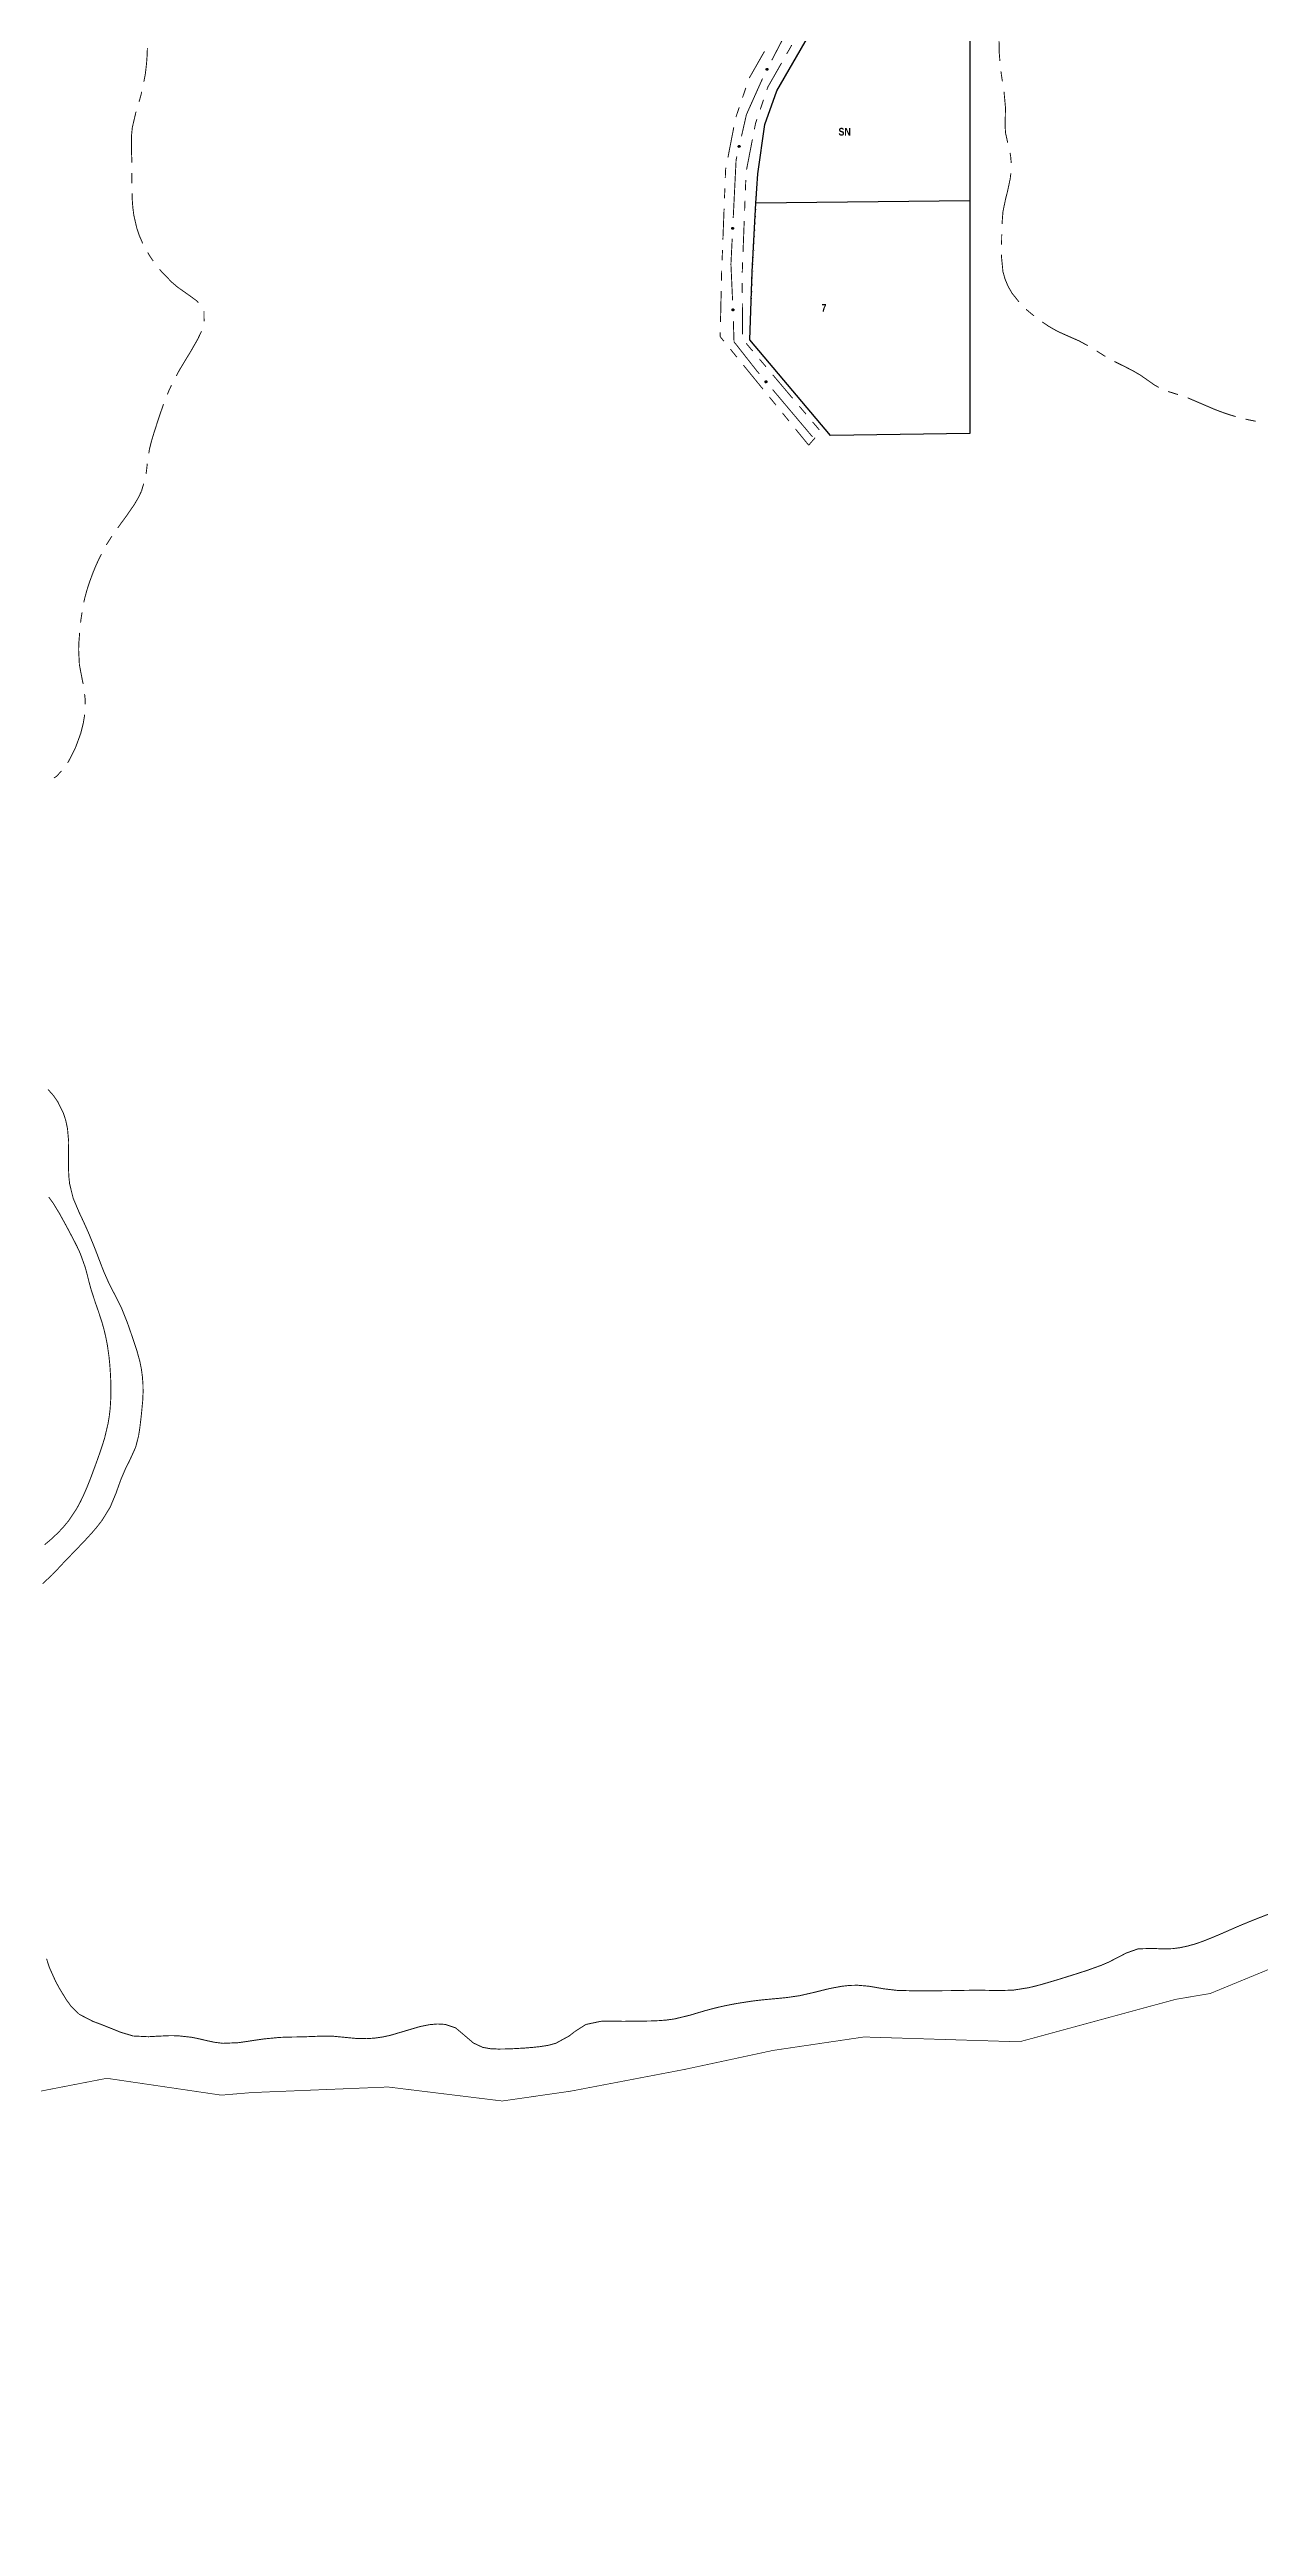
# Model space of a CAD drawing. Extents: x 201549 to 203722, y 4857623 to 4859778.
# Drawn here: x 202702.8 to 202937.9, y 4857622.9 to 4858104 of the extents above; entities that cross this region are included whole.
import ezdxf
from ezdxf.enums import TextEntityAlignment as Align

# ---------------------------------------------------------------- set-up
doc = ezdxf.new("R2010")
doc.units = 0
doc.header["$LTSCALE"] = 1.5
doc.header["$MEASUREMENT"] = 0
for name, color, linetype in [('CD-MALHA-LOTES', 40, 'CONTINUOUS'), ('HD-CURSO-INTER', 170, 'CONTINUOUS'), ('HD-CURSO-PERENE', 170, 'CONTINUOUS'), ('LM-LIM-SETOR-FISCAL', 7, 'CONTINUOUS'), ('RU-QUADRAS', 6, 'CONTINUOUS'), ('SV-EIXO-RUA-N-PAV', 6, 'CONTINUOUS'), ('SV-RUA-NAO-PAV-S-GUIA-C-GUIA', 7, 'CONTINUOUS'), ('Th_NmrPort', 1, 'CONTINUOUS')]:
    doc.layers.add(name, color=color, linetype=linetype)
doc.styles.get("Standard").update_dxf_attribs({"font": 'swisscbo.ttf'})
doc.linetypes.add('Limite', pattern='A,20,-3,[130,ltypeshp.shx,S=6.35,R=0,X=0,Y=0],-3,20', length=46)

msp = doc.modelspace()

# ---------------------------------------------------------------- linework, layer by layer
at = {"layer": 'CD-MALHA-LOTES', "linetype": 'Continuous'}
for p, q in [((202881.62, 4858114.23), (202881.62, 4858074.56)), ((202844.11, 4858095.94), (202850.3, 4858106.7)), ((202841.76, 4858089.38), (202844.11, 4858095.94)), ((202840.43, 4858079.82), (202841.76, 4858089.38)), ((202840.03, 4858074.11), (202840.43, 4858079.82)), ((202839.32, 4858060.77), (202840.03, 4858074.11)), ((202881.62, 4858074.56), (202840.03, 4858074.11)), ((202881.62, 4858074.56), (202881.62, 4858029.36)), ((202838.86, 4858047.6), (202839.32, 4858060.77)), ((202854.5, 4858029.01), (202838.86, 4858047.6)), ((202881.62, 4858029.36), (202854.5, 4858029.01))]:
    msp.add_line(p, q, dxfattribs=at)
at = {"layer": 'HD-CURSO-INTER', "const_width": 0.18}
for points in [[(202721.767291, 4858102.741348), (202721.692841, 4858101.666031)], [(202721.801395, 4858103.662826), (202721.767291, 4858102.741348)], [(202721.822808, 4858104.241398), (202721.801395, 4858103.662826)], [(202887.265049, 4858106.37917), (202887.287959, 4858103.720528)], [(202887.287959, 4858103.720528), (202887.28866, 4858103.639175)], [(202887.28866, 4858103.639175), (202887.440808, 4858101.726573)], [(202721.43063, 4858099.249029), (202721.139681, 4858097.707822)], [(202721.480685, 4858099.677688), (202721.43063, 4858099.249029)], [(202721.663677, 4858101.244795), (202721.480685, 4858099.677688)], [(202721.692841, 4858101.666031), (202721.663677, 4858101.244795)], [(202887.642236, 4858099.737289), (202887.715493, 4858099.159884)], [(202887.715493, 4858099.159884), (202887.931522, 4858097.758471)], [(202720.504426, 4858094.840835), (202720.204995, 4858093.821825)], [(202720.734656, 4858095.750046), (202720.504426, 4858094.840835)], [(202888.236032, 4858095.781788), (202888.245552, 4858095.719973)], [(202888.245552, 4858095.719973), (202888.516309, 4858092.795022)], [(202888.521834, 4858092.735334), (202888.506261, 4858091.795406)], [(202888.516309, 4858092.795022), (202888.521834, 4858092.735334)], [(202718.81573, 4858087.996305), (202718.734684, 4858087.181209)], [(202718.898278, 4858088.82651), (202718.81573, 4858087.996305)], [(202718.936123, 4858088.987831), (202718.898278, 4858088.82651)], [(202719.58079, 4858091.735783), (202718.936123, 4858088.987831)], [(202719.632031, 4858091.905665), (202719.58079, 4858091.735783)], [(202888.454743, 4858089.796126), (202888.44512, 4858089.494073)], [(202888.44512, 4858089.494073), (202888.478385, 4858088.797072)], [(202888.493068, 4858090.999126), (202888.454743, 4858089.796126)], [(202888.478385, 4858088.797072), (202888.525773, 4858087.804124)], [(202888.506261, 4858091.795406), (202888.493068, 4858090.999126)], [(202888.525773, 4858087.804124), (202888.965146, 4858085.846914)], [(202718.734684, 4858087.181209), (202718.737693, 4858085.000326)], [(202718.737693, 4858085.000326), (202718.738831, 4858084.175681)], [(202718.738831, 4858084.175681), (202718.779521, 4858083.001032)], [(202718.779521, 4858083.001032), (202718.791106, 4858082.666595)], [(202889.399133, 4858083.894572), (202889.505384, 4858083.411898)], [(202889.505384, 4858083.411898), (202889.650406, 4858081.913128)], [(202718.791106, 4858082.666595), (202718.801599, 4858082.001315)], [(202718.820568, 4858080.001478), (202718.816379, 4858078.001482)], [(202889.441112, 4858078.850358), (202889.040763, 4858076.966502)], [(202889.449876, 4858078.923911), (202889.441112, 4858078.850358)], [(202889.568189, 4858079.916888), (202889.449876, 4858078.923911)], [(202718.855619, 4858076.001948), (202718.878973, 4858075.002221)], [(202718.878973, 4858075.002221), (202718.884855, 4858074.750434)], [(202718.884855, 4858074.750434), (202718.941516, 4858074.004438)], [(202718.941516, 4858074.004438), (202718.99875, 4858073.250885)], [(202718.99875, 4858073.250885), (202719.159745, 4858072.017068)], [(202888.557869, 4858074.97729), (202888.157185, 4858073.066132)], [(202888.569502, 4858075.023128), (202888.557869, 4858074.97729)], [(202888.927846, 4858076.435165), (202888.569502, 4858075.023128)], [(202889.040763, 4858076.966502), (202888.927846, 4858076.435165)], [(202719.159745, 4858072.017068), (202719.193012, 4858071.762128)], [(202719.193012, 4858071.762128), (202719.585887, 4858070.064087)], [(202719.585887, 4858070.064087), (202719.785973, 4858069.199296)], [(202719.785973, 4858069.199296), (202720.149336, 4858068.147953)], [(202888.030928, 4858072.463918), (202887.855793, 4858070.085665)], [(202888.157185, 4858073.066132), (202888.030928, 4858072.463918)], [(202720.149336, 4858068.147953), (202720.277021, 4858067.778516)], [(202720.277021, 4858067.778516), (202720.517705, 4858067.218965)], [(202720.517705, 4858067.218965), (202720.872278, 4858066.394643)], [(202720.872278, 4858066.394643), (202720.921927, 4858066.304793)], [(202721.889222, 4858064.554267), (202722.193491, 4858064.003629)], [(202722.193491, 4858064.003629), (202722.962459, 4858062.868718)], [(202887.745732, 4858064.087737), (202887.744006, 4858063.750804)], [(202887.744006, 4858063.750804), (202888.004802, 4858061.100542)], [(202887.79465, 4858067.97949), (202887.764802, 4858066.087619)], [(202887.795869, 4858068.087376), (202887.79465, 4858067.97949)], [(202724.193541, 4858061.292936), (202724.4921, 4858060.914672)], [(202724.4921, 4858060.914672), (202726.239564, 4858059.101599)], [(202726.239564, 4858059.101599), (202726.538807, 4858058.791121)], [(202726.538807, 4858058.791121), (202726.971496, 4858058.421932)], [(202888.004802, 4858061.100542), (202888.030928, 4858060.835052)], [(202888.030928, 4858060.835052), (202888.228611, 4858060.128976)], [(202888.228611, 4858060.128976), (202888.435844, 4858059.388796)], [(202888.435844, 4858059.388796), (202888.913278, 4858058.253764)], [(202726.971496, 4858058.421932), (202727.685814, 4858057.812444)], [(202727.685814, 4858057.812444), (202729.370062, 4858056.62458)], [(202729.370062, 4858056.62458), (202730.149255, 4858056.075032)], [(202730.149255, 4858056.075032), (202730.993993, 4858055.457295)], [(202730.993993, 4858055.457295), (202731.428302, 4858055.139696)], [(202731.428302, 4858055.139696), (202731.720689, 4858054.782049)], [(202888.913278, 4858058.253764), (202889.022892, 4858057.993171)], [(202889.022892, 4858057.993171), (202889.376188, 4858057.36892)], [(202889.376188, 4858057.36892), (202889.770958, 4858056.671389)], [(202889.770958, 4858056.671389), (202891.139341, 4858054.950646)], [(202732.300169, 4858049.148476), (202731.914467, 4858048.35346)], [(202732.339025, 4858049.258159), (202732.300169, 4858049.148476)], [(202732.816352, 4858053.172032), (202732.834824, 4858051.172117)], [(202892.526352, 4858053.514849), (202892.576556, 4858053.466698)], [(202892.576556, 4858053.466698), (202893.28922, 4858052.868514)], [(202893.28922, 4858052.868514), (202893.729154, 4858052.49925)], [(202893.729154, 4858052.49925), (202894.069537, 4858052.243707)], [(202895.66896, 4858051.042938), (202895.677865, 4858051.036253)], [(202895.677865, 4858051.036253), (202896.499819, 4858050.486483)], [(202896.499819, 4858050.486483), (202896.92669, 4858050.200967)], [(202896.92669, 4858050.200967), (202898.217749, 4858049.464296)], [(202898.217749, 4858049.464296), (202898.670103, 4858049.206186)], [(202898.670103, 4858049.206186), (202900.934161, 4858048.196029)], [(202729.962237, 4858044.864415), (202729.517395, 4858044.135514)], [(202730.299614, 4858045.417227), (202729.962237, 4858044.864415)], [(202730.474328, 4858045.723233), (202730.299614, 4858045.417227)], [(202731.566228, 4858047.635666), (202730.474328, 4858045.723233)], [(202731.914467, 4858048.35346), (202731.566228, 4858047.635666)], [(202900.934161, 4858048.196029), (202901.411731, 4858047.982951)], [(202901.411731, 4858047.982951), (202902.766974, 4858047.395587)], [(202902.766974, 4858047.395587), (202902.789614, 4858047.385775)], [(202902.789614, 4858047.385775), (202904.525541, 4858046.443189)], [(202906.242553, 4858045.420636), (202906.660501, 4858045.148859)], [(202906.660501, 4858045.148859), (202907.083828, 4858044.880057)], [(202907.083828, 4858044.880057), (202907.927785, 4858044.344165)], [(202907.927785, 4858044.344165), (202907.928028, 4858044.344029)], [(202728.024421, 4858041.663461), (202727.43318, 4858040.552864)], [(202728.407928, 4858042.298468), (202728.024421, 4858041.663461)], [(202729.517395, 4858044.135514), (202728.407928, 4858042.298468)], [(202909.681151, 4858043.382083), (202911.47075, 4858042.489147)], [(202911.47075, 4858042.489147), (202912.066918, 4858042.191684)], [(202912.066918, 4858042.191684), (202913.250747, 4858041.577343)], [(202913.250747, 4858041.577343), (202913.399155, 4858041.500328)], [(202913.399155, 4858041.500328), (202914.118219, 4858041.080209)], [(202914.118219, 4858041.080209), (202914.696669, 4858040.742245)], [(202914.696669, 4858040.742245), (202915.790616, 4858039.985719)], [(202915.790616, 4858039.985719), (202916.237904, 4858039.676395)], [(202916.237904, 4858039.676395), (202917.425941, 4858038.834369)], [(202724.966018, 4858035.091659), (202724.307431, 4858033.203204)], [(202725.982903, 4858037.65744), (202725.695541, 4858036.953291)], [(202726.084029, 4858037.874513), (202725.982903, 4858037.65744)], [(202726.506316, 4858038.780975), (202726.084029, 4858037.874513)], [(202917.425941, 4858038.834369), (202917.469713, 4858038.803347)], [(202917.469713, 4858038.803347), (202918.294155, 4858038.338725)], [(202920.116636, 4858037.542787), (202922.027119, 4858036.951133)], [(202923.922001, 4858036.312172), (202925.761336, 4858035.526776)], [(202925.761336, 4858035.526776), (202926.601326, 4858035.1681)], [(202926.601326, 4858035.1681), (202928.5198, 4858034.347423)], [(202723.481004, 4858030.68379), (202723.069179, 4858029.399809)], [(202723.681683, 4858031.303709), (202723.481004, 4858030.68379)], [(202724.156285, 4858032.769802), (202723.681683, 4858031.303709)], [(202724.307431, 4858033.203204), (202724.156285, 4858032.769802)], [(202928.5198, 4858034.347423), (202929.254269, 4858034.033235)], [(202929.254269, 4858034.033235), (202930.377907, 4858033.608732)], [(202930.377907, 4858033.608732), (202930.659817, 4858033.502229)], [(202930.659817, 4858033.502229), (202931.321384, 4858033.277661)], [(202931.321384, 4858033.277661), (202932.081726, 4858033.019566)], [(202932.081726, 4858033.019566), (202933.228559, 4858032.676496)], [(202935.166438, 4858032.183139), (202935.75782, 4858032.037229)], [(202935.75782, 4858032.037229), (202937.122208, 4858031.767039)], [(202722.228934, 4858026.359152), (202722.097296, 4858025.524986)], [(202722.266657, 4858026.510018), (202722.228934, 4858026.359152)], [(202722.592832, 4858027.814522), (202722.266657, 4858026.510018)], [(202722.780231, 4858028.442493), (202722.592832, 4858027.814522)], [(202723.022259, 4858029.253522), (202722.780231, 4858028.442493)], [(202723.069179, 4858029.399809), (202723.022259, 4858029.253522)], [(202721.691675, 4858022.479979), (202721.566531, 4858021.561291)], [(202721.699486, 4858022.552387), (202721.691675, 4858022.479979)], [(202721.806743, 4858023.546618), (202721.699486, 4858022.552387)], [(202719.261584, 4858015.551543), (202717.835492, 4858013.484832)], [(202719.51024, 4858015.972622), (202719.261584, 4858015.551543)], [(202720.032521, 4858016.857063), (202719.51024, 4858015.972622)], [(202720.456545, 4858017.732656), (202720.032521, 4858016.857063)], [(202720.687717, 4858018.210016), (202720.456545, 4858017.732656)], [(202720.817662, 4858018.661291), (202720.687717, 4858018.210016)], [(202721.094369, 4858019.622245), (202720.817662, 4858018.661291)], [(202716.793044, 4858012.059076), (202716.072278, 4858011.057845)], [(202717.248306, 4858012.675503), (202716.793044, 4858012.059076)], [(202717.685529, 4858013.267504), (202717.248306, 4858012.675503)], [(202717.835492, 4858013.484832), (202717.685529, 4858013.267504)], [(202712.909931, 4858005.968954), (202712.530078, 4858005.261269)], [(202713.950092, 4858007.906831), (202713.855796, 4858007.731151)], [(202714.379352, 4858008.58264), (202713.950092, 4858007.906831)], [(202714.915516, 4858009.426754), (202714.379352, 4858008.58264)], [(202710.902654, 4858001.395004), (202710.56589, 4858000.488584)], [(202711.314987, 4858002.504821), (202710.902654, 4858001.395004)], [(202711.630608, 4858003.257376), (202711.314987, 4858002.504821)], [(202711.897849, 4858003.894576), (202711.630608, 4858003.257376)], [(202712.027595, 4858004.175048), (202711.897849, 4858003.894576)], [(202712.530078, 4858005.261269), (202712.027595, 4858004.175048)], [(202709.704737, 4857997.611865), (202709.476485, 4857996.607931)], [(202709.96378, 4857998.547098), (202709.704737, 4857997.611865)], [(202710.1052, 4857999.057673), (202709.96378, 4857998.547098)], [(202710.2493, 4857999.505249), (202710.1052, 4857999.057673)], [(202710.56589, 4858000.488584), (202710.2493, 4857999.505249)], [(202708.89765, 4857993.132469), (202708.847878, 4857992.659482)], [(202708.978443, 4857993.65061), (202708.89765, 4857993.132469)], [(202709.132509, 4857994.63867), (202708.978443, 4857993.65061)], [(202708.477557, 4857987.674466), (202708.467496, 4857987.421889)], [(202708.467496, 4857987.421889), (202708.60299, 4857984.678009)], [(202708.527468, 4857988.927461), (202708.477557, 4857987.674466)], [(202708.58589, 4857989.671181), (202708.527468, 4857988.927461)], [(202708.664203, 4857990.66811), (202708.58589, 4857989.671181)], [(202708.60299, 4857984.678009), (202708.612881, 4857984.477716)], [(202708.612881, 4857984.477716), (202709.142311, 4857981.728772)], [(202709.142311, 4857981.728772), (202709.179617, 4857981.535072)], [(202709.179617, 4857981.535072), (202709.340776, 4857980.748675)], [(202709.624663, 4857978.770856), (202709.734928, 4857977.776954)], [(202709.734928, 4857977.776954), (202709.756911, 4857977.578797)], [(202709.756911, 4857977.578797), (202709.750584, 4857976.778194)], [(202709.364024, 4857973.078992), (202709.055011, 4857971.842529)], [(202709.482626, 4857973.79474), (202709.364024, 4857973.078992)], [(202709.610568, 4857974.566849), (202709.482626, 4857973.79474)], [(202709.629916, 4857974.783348), (202709.610568, 4857974.566849)], [(202707.853067, 4857968.355445), (202706.812262, 4857966.295049)], [(202708.09154, 4857969.004677), (202707.853067, 4857968.355445)], [(202708.887014, 4857971.170321), (202708.09154, 4857969.004677)], [(202709.055011, 4857971.842529), (202708.887014, 4857971.170321)], [(202704.167999, 4857962.789124), (202703.668185, 4857962.485797)], [(202704.448812, 4857963.095155), (202704.167999, 4857962.789124)], [(202705.124909, 4857963.831968), (202704.448812, 4857963.095155)], [(202706.517932, 4857965.712388), (202706.327512, 4857965.422043)], [(202706.812262, 4857966.295049), (202706.517932, 4857965.712388)]]:
    msp.add_lwpolyline(points, dxfattribs=at)
at = {"layer": 'HD-CURSO-PERENE', "const_width": 0.18}
for points in [[(202702.522095, 4857901.979849), (202703.532179, 4857900.854031), (202704.406726, 4857899.616686), (202705.559671, 4857897.25175), (202706.005885, 4857895.810379), (202706.308129, 4857894.333376), (202706.526376, 4857891.894429), (202706.516001, 4857888.893262), (202706.500757, 4857886.670829), (202706.558812, 4857885.161375), (202706.712988, 4857883.668878), (202707.408609, 4857880.85498), (202708.575421, 4857878.084256), (202709.221242, 4857876.717266), (202709.977217, 4857875.066579), (202710.574894, 4857873.690361), (202711.701175, 4857870.914707), (202712.358683, 4857869.189996), (202712.892617, 4857867.786769), (202713.446634, 4857866.39184), (202714.350521, 4857864.348112), (202715.026926, 4857863.008769), (202715.728774, 4857861.681509), (202716.768531, 4857859.604653), (202717.886394, 4857856.82472), (202718.381942, 4857855.406505), (202719.327555, 4857852.637248), (202719.794355, 4857851.210967), (202720.360726, 4857849.161403), (202720.654762, 4857847.688411), (202720.855535, 4857846.196968), (202720.96587, 4857844.695822), (202720.988593, 4857843.193719), (202720.924028, 4857841.613025), (202720.638544, 4857838.627126), (202720.342358, 4857836.158097), (202720.108564, 4857834.668136), (202719.536082, 4857832.463918), (202718.294884, 4857829.743491), (202717.610617, 4857828.400137), (202716.734072, 4857826.371774), (202716.219791, 4857824.956492), (202715.718395, 4857823.538956), (202714.587629, 4857820.835052), (202713.01595, 4857818.29), (202712.095969, 4857817.094265), (202711.118549, 4857815.940553), (202709.607609, 4857814.287126), (202707.528856, 4857812.129299), (202705.450194, 4857809.96679), (202704.40673, 4857808.845092), (202703.369877, 4857807.753004), (202701.474227, 4857805.989691)], [(202701.85439, 4857813.560385), (202703.01189, 4857814.519951), (202704.482039, 4857815.894795), (202705.5111, 4857816.993397), (202706.468477, 4857818.151959), (202708.105977, 4857820.601364), (202708.81844, 4857821.922663), (202709.466799, 4857823.279827), (202710.064963, 4857824.661093), (202710.835107, 4857826.592912), (202711.87547, 4857829.405332), (202712.6104, 4857831.473562), (202713.089334, 4857832.896534), (202713.528027, 4857834.331331), (202714.194455, 4857837.138721), (202714.434292, 4857838.621334), (202714.603775, 4857840.113863), (202714.730906, 4857842.277609), (202714.747239, 4857843.777956), (202714.715297, 4857845.278778), (202714.644173, 4857846.778933), (202714.520275, 4857848.531974), (202714.37364, 4857850.025584), (202714.055782, 4857852.286271), (202713.772718, 4857853.759854), (202713.430436, 4857855.221642), (202713.031907, 4857856.66941), (202712.25236, 4857859.056633), (202711.752668, 4857860.47137), (202710.911556, 4857863.031765), (202710.519718, 4857864.481152), (202710.153332, 4857865.938449), (202709.765213, 4857867.387739), (202708.786207, 4857870.122206), (202708.153147, 4857871.484325), (202707.470796, 4857872.82474), (202706.219449, 4857875.195382), (202704.781436, 4857877.824577), (202703.54507, 4857879.863207), (202702.65098, 4857881.088837)], [(202702.23608, 4857733.139613), (202702.771497, 4857731.480856), (202703.992932, 4857728.759198), (202704.715094, 4857727.436872), (202706.051433, 4857725.23235), (202706.942062, 4857723.994973), (202708.604441, 4857722.348653), (202711.229668, 4857720.986079), (202712.662257, 4857720.457909), (202715.122193, 4857719.485569), (202716.520832, 4857718.905273), (202719.058212, 4857718.141174), (202722.025425, 4857717.999776), (202723.542389, 4857718.089875), (202726.262354, 4857718.213249), (202727.764896, 4857718.183796), (202730.442626, 4857717.891264), (202731.916351, 4857717.584707), (202733.385093, 4857717.237368), (202734.854813, 4857716.926206), (202736.489082, 4857716.716958), (202739.475046, 4857716.843101), (202740.973042, 4857717.05346), (202743.021158, 4857717.366866), (202744.508781, 4857717.574056), (202747.485931, 4857717.864837), (202749.013104, 4857717.925266), (202752.015123, 4857717.973844), (202754.062285, 4857718.05381), (202755.563192, 4857718.117595), (202757.751508, 4857718.112138), (202760.733429, 4857717.826613), (202762.228749, 4857717.678818), (202764.45433, 4857717.626421), (202765.961148, 4857717.730107), (202767.452961, 4857717.938697), (202768.984328, 4857718.261908), (202771.823038, 4857719.100361), (202774.726176, 4857719.957782), (202776.622071, 4857720.340354), (202778.195181, 4857720.479965), (202779.723419, 4857720.389434), (202781.709011, 4857719.719413), (202783.999949, 4857717.774009), (202785.144457, 4857716.791403), (202786.980167, 4857715.932734), (202788.472556, 4857715.674645), (202790.022055, 4857715.604326), (202792.185271, 4857715.637792), (202795.162172, 4857715.803058), (202796.7042, 4857715.93237), (202798.217249, 4857716.09188), (202799.719718, 4857716.336918), (202801.172336, 4857716.730313), (202803.748529, 4857718.13829), (202804.953912, 4857719.070148), (202807.018823, 4857720.381839), (202809.908094, 4857720.995739), (202811.448158, 4857721.026973), (202814.227363, 4857720.993955), (202817.21354, 4857721.016209), (202819.698819, 4857721.06288), (202821.202263, 4857721.124462), (202822.700763, 4857721.24414), (202824.238633, 4857721.458876), (202827.150071, 4857722.160253), (202828.590741, 4857722.588362), (202830.031996, 4857723.01798), (202831.722849, 4857723.47759), (202833.18205, 4857723.828677), (202834.648824, 4857724.143005), (202836.357168, 4857724.465056), (202839.321082, 4857724.922355), (202840.810756, 4857725.105039), (202843.093023, 4857725.328958), (202844.590488, 4857725.462822), (202846.083992, 4857725.614702), (202848.532442, 4857725.970175), (202851.449864, 4857726.634304), (202852.904039, 4857727.005928), (202854.365675, 4857727.359094), (202856.752685, 4857727.80578), (202858.250818, 4857727.964403), (202859.750449, 4857728.003948), (202861.943242, 4857727.812055), (202863.42431, 4857727.565431), (202864.904868, 4857727.303949), (202867.443234, 4857727.004928), (202870.443876, 4857726.920039), (202871.947179, 4857726.924509), (202873.59527, 4857726.928542), (202875.095487, 4857726.930675), (202877.785018, 4857726.950302), (202880.782124, 4857727.008697), (202882.281955, 4857727.031558), (202883.783533, 4857727.034436), (202885.779368, 4857726.995676), (202887.282783, 4857726.965908), (202890.066504, 4857727.054666), (202893.021679, 4857727.522107), (202894.484876, 4857727.872852), (202895.939392, 4857728.271251), (202898.291742, 4857728.966691), (202899.727361, 4857729.406154), (202902.584647, 4857730.303788), (202904.354995, 4857730.873282), (202907.17294, 4857731.884699), (202908.557929, 4857732.48014), (202910.664303, 4857733.563344), (202912.016136, 4857734.264718), (202914.294487, 4857735.068734), (202917.262006, 4857735.154915), (202918.784923, 4857735.060555), (202920.948193, 4857735.101191), (202922.440723, 4857735.297408), (202923.911826, 4857735.609567), (202925.358683, 4857736.01715), (202926.941512, 4857736.55949), (202929.721944, 4857737.686865), (202931.097547, 4857738.28859), (202933.178629, 4857739.199095), (202934.558378, 4857739.788259), (202936.835673, 4857740.723287), (202939.630363, 4857741.809303)]]:
    msp.add_lwpolyline(points, dxfattribs=at)
at = {"layer": 'LM-LIM-SETOR-FISCAL', "linetype": 'Limite', "ltscale": 0.1, "const_width": 0.13, "flags": 128}
msp.add_lwpolyline([(203690.260081, 4857945.070709), (203624.634323, 4857876.322086), (203597.483031, 4857858.402645), (203529.936951, 4857817.251163), (203477.865481, 4857798.204621), (203470.255508, 4857794.734503), (203461.352554, 4857793.163394), (203446.975153, 4857796.8587), (203434.268062, 4857794.37427), (203415.032253, 4857783.068658), (203402.126694, 4857778.711644), (203386.003618, 4857774.608536), (203366.6323, 4857771.115492), (203345.157893, 4857770.830854), (203324.568024, 4857761.841833), (203301.581821, 4857760.866899), (203281.417715, 4857748.511746), (203252.78859, 4857741.388472), (203232.306394, 4857736.754404), (203212.334562, 4857736.296293), (203164.13965, 4857735.679698), (203138.99187, 4857736.954266), (203129.680407, 4857738.01055), (203095.984474, 4857727.896851), (203076.140726, 4857727.494996), (203025.014879, 4857721.40905), (203013.097806, 4857722.309608), (202992.105773, 4857719.939497), (202979.44632, 4857721.489532), (202964.645261, 4857723.459119), (202953.753944, 4857723.719881), (202948.567743, 4857734.588869), (202940.56683, 4857731.445097), (202928.292667, 4857726.395284), (202921.586801, 4857725.262879), (202891.249062, 4857717.013101), (202861.035745, 4857717.951775), (202843.379163, 4857715.343702), (202826.226463, 4857711.657758), (202804.140432, 4857707.443751), (202790.771355, 4857705.517518), (202768.577753, 4857708.236936), (202742.152032, 4857707.156689), (202736.174828, 4857706.655519), (202713.938929, 4857709.927449), (202695.611231, 4857706.369079), (202673.258666, 4857705.478725), (202656.72527, 4857701.372747), (202629.28054, 4857702.0954), (202612.6653, 4857697.207584), (202591.913663, 4857697.17112), (202573.082963, 4857699.207561), (202562.981881, 4857701.348758), (202542.231335, 4857696.463209), (202527.692121, 4857697.497329), (202506.011184, 4857700.954059), (202495.762995, 4857701.67688), (202477.853417, 4857695.637221), (202451.601566, 4857695.14746), (202439.72292, 4857695.152163), (202414.832804, 4857702.264138), (202409.505623, 4857708.382417), (202404.550581, 4857702.764348), (202392.386131, 4857694.909473), (202374.402744, 4857694.375334), (202370.790504, 4857707.218853), (202367.880357, 4857708.81308), (202365.097896, 4857694.881213), (202346.982515, 4857685.19854), (202335.643949, 4857688.651167), (202326.525916, 4857697.119411), (202318.576754, 4857694.737974), (202307.818302, 4857689.468212), (202291.471974, 4857680.842357), (202275.589764, 4857677.708389), (202259.053519, 4857679.374097), (202243.073737, 4857672.961005), (202214.272961, 4857673.983007), (202196.235748, 4857671.160004), (202166.262371, 4857673.222085), (202137.067905, 4857668.508741), (202112.979693, 4857664.510834), (202063.331805, 4857653.140334), (202048.493217, 4857650.054933), (202035.091784, 4857651.969478), (202023.899221, 4857655.255238), (202010.52796, 4857651.884532), (201999.307441, 4857648.055643), (201981.197242, 4857645.667621), (201954.082742, 4857645.121141), (201945.697725, 4857640.894606), (201931.391917, 4857630.157612), (201908.026813, 4857622.950269), (201883.4729, 4857629.270611), (201877.508406, 4857642.469721), (201854.745798, 4857639.06854), (201839.350138, 4857636.086338), (201828.34266, 4857631.211106), (201818.072406, 4857630.661005), (201791.730674, 4857645.716636), (201783.325652, 4857653.738781), (201774.365733, 4857662.184936), (201765.573826, 4857663.836912), (201752.290529, 4857659.858284), (201735.04564, 4857660.887584), (201727.455562, 4857670.187429), (201720.531788, 4857683.341011), (201712.157613, 4857700.626833), (201694.727347, 4857720.897673), (201679.589184, 4857740.191677), (201657.32648, 4857767.233141), (201654.564139, 4857799.822595), (201653.168948, 4857816.601418), (201648.897983, 4857832.521318), (201641.426502, 4857850.868289), (201624.439538, 4857878.124504), (201609.705016, 4857904.118762), (201594.767048, 4857924.49684), (201579.688593, 4857946.624543), (201574.368593, 4857976.270242), (201571.408411, 4858003.505486), (201566.936517, 4858039.389321), (201564.764318, 4858078.72263), (201562.269694, 4858104.600839), (201551.757007, 4858133.952949), (201551.186373, 4858156.429924), (201549.119269, 4858170.401701), (201549.246745, 4858186.104627), (201554.678227, 4858203.249655), (201558.171305, 4858220.410541), (201560.177107, 4858236.514509), (201560.415055, 4858239.809246), (201559.788221, 4858242.511434), (201551.336892, 4858249.701553), (201552.157199, 4858261.553469), (201556.911984, 4858273.515997), (201560.097639, 4858284.875736), (201560.510399, 4858299.28515), (201557.624238, 4858311.705049), (201560.009833, 4858320.099542), (201561.981178, 4858326.691836), (201566.707313, 4858341.650918), (201582.546234, 4858358.27629), (201591.67817, 4858367.066748), (201615.096765, 4858382.768909), (201643.467678, 4858408.340795), (201662.426287, 4858428.461694), (201687.49864, 4858456.872452), (201695.711751, 4858480.503996), (201697.241213, 4858493.368461), (201708.122023, 4858512.454588), (201708.913728, 4858524.199447), (201718.579722, 4858544.463789), (201733.577492, 4858559.16074), (201748.497093, 4858572.745024), (201759.62483, 4858585.08596), (201772.517183, 4858599.8166), (201797.761054, 4858621.167174), (201813.769148, 4858629.66302), (201830.418521, 4858646.310562), (201849.011501, 4858664.504513), (201851.314022, 4858668.825445), (201857.549066, 4858681.544401), (201862.42871, 4858685.799557), (201865.966242, 4858689.749341), (201865.68234, 4858691.625443), (201857.763701, 4858695.442229), (201850.485155, 4858704.533181), (201847.54822, 4858723.831601), (201858.251257, 4858731.66627), (201858.92976, 4858736.348746), (201856.131935, 4858739.11135), (201855.153114, 4858759.016886), (201862.856619, 4858771.755825), (201872.56032, 4858788.598255), (201887.559021, 4858785.607288), (201894.924798, 4858786.689227), (201898.748315, 4858791.479933), (201901.748118, 4858797.019428), (201899.947285, 4858805.270061), (201902.159269, 4858816.15094), (201916.649053, 4858830.131738), (201922.681108, 4858839.197621), (201923.717945, 4858848.876055), (201927.12082, 4858860.1517), (201927.274817, 4858875.017476), (201925.508092, 4858896.764205), (201942.625428, 4858910.622255), (201947.555532, 4858919.314093), (201951.803836, 4858928.782451), (201954.266441, 4858935.163408), (201959.271015, 4858947.314055), (201964.479977, 4858959.592926), (201967.152407, 4858968.266465), (201964.55435, 4858976.487948), (201962.894294, 4858991.279376), (201964.900793, 4859004.827319), (201964.6517, 4859016.898797), (201965.696998, 4859030.808415), (201969.531889, 4859045.576569), (201975.75863, 4859052.20621), (201969.45004, 4859055.850905), (201965.009026, 4859070.898106), (201965.069362, 4859074.030336), (201963.476629, 4859075.991683), (201953.10009, 4859077.836379), (201942.441068, 4859084.073053), (201934.726475, 4859088.201758), (201918.16488, 4859094.012892), (201910.256895, 4859096.550971), (201893.421427, 4859107.28582), (201885.268901, 4859113.680363), (201864.45443, 4859121.529069), (201850.623658, 4859135.609088), (201846.963877, 4859146.620609), (201855.767516, 4859165.416404), (201875.347527, 4859164.308429), (201889.044993, 4859157.340855), (201904.349852, 4859149.80302), (201927.90161, 4859138.922585), (201938.715832, 4859134.958824), (201957.005609, 4859130.242277), (201977.026771, 4859120.820983), (201985.806231, 4859116.11566), (201991.168531, 4859121.52132), (201992.488353, 4859131.751117), (202001.404985, 4859144.188737), (202015.237277, 4859158.295848), (202027.695168, 4859169.318871), (202029.771608, 4859171.898113), (202033.776454, 4859179.091552), (202035.381378, 4859188.589823), (202041.175735, 4859202.289727), (202053.436878, 4859210.693244), (202063.459078, 4859216.99753), (202072.268869, 4859222.32438), (202115.036275, 4859252.473476), (202125.947129, 4859260.226968), (202138.444739, 4859271.495305), (202150.532591, 4859280.714854), (202161.391171, 4859291.368554), (202178.868205, 4859308.22401), (202191.586615, 4859321.29274), (202216.729868, 4859343.200113), (202238.66378, 4859364.13703), (202250.52502, 4859378.676083), (202258.974753, 4859394.377128), (202266.679718, 4859404.602088), (202275.065891, 4859412.387653), (202302.264215, 4859448.149551), (202318.584229, 4859468.798856), (202327.347328, 4859478.500068), (202334.691915, 4859489.468295), (202339.506578, 4859500.644952), (202345.514817, 4859507.599166), (202371.864321, 4859545.024292), (202393.198162, 4859572.010698), (202405.581673, 4859587.830346), (202410.327797, 4859597.458197), (202419.27763, 4859633.664342), (202416.989486, 4859654.974178), (202411.731424, 4859697.413521), (202412.757426, 4859719.590937), (202436.124438, 4859738.613146), (202462.873067, 4859753.35892), (202485.340162, 4859765.605573), (202495.831881, 4859771.875287), (202497.599834, 4859778.209393), (202518.345276, 4859756.508353), (202515.743454, 4859740.717238), (202514.723698, 4859716.086214), (202516.920095, 4859683.767801), (202522.647194, 4859658.696813), (202527.07528, 4859650.692195), (202529.970568, 4859644.731309), (202535.420521, 4859636.897001), (202545.468872, 4859621.994786), (202558.357019, 4859606.657609), (202585.8358, 4859573.559083), (202599.806104, 4859558.80064), (202612.899885, 4859544.220382), (202638.909787, 4859517.064978), (202649.659036, 4859507.002602), (202668.16042, 4859487.524508), (202676.088824, 4859478.493485), (202694.285339, 4859460.440182), (202710.86304, 4859442.826375), (202712.459386, 4859440.945228), (202729.879978, 4859422.216603), (202741.931615, 4859409.354739), (202746.608706, 4859404.490444), (202753.347688, 4859397.029427), (202761.114193, 4859388.430797), (202780.521657, 4859366.71292), (202787.470106, 4859359.175299), (202792.305962, 4859354.009726), (202805.952922, 4859338.966966), (202827.483001, 4859315.28388), (202860.2174, 4859279.107138), (202891.663582, 4859248.038398), (202903.615874, 4859235.095065), (202918.084292, 4859218.768396), (202940.542465, 4859195.291329), (202956.34755, 4859178.52201), (202968.266176, 4859165.295182), (202978.719379, 4859155.296466), (202993.717452, 4859134.390061), (203000.802797, 4859124.358547), (203012.351422, 4859108.484298), (203027.622616, 4859089.716281), (203037.680048, 4859069.601416), (203043.700341, 4859058.903498), (203054.3, 4859060.91), (203065.69, 4859063.18), (203071.14, 4859057.81), (203074.16, 4859054.84), (203084.88, 4859044.28), (203097.92, 4859031.43), (203104.75, 4859024.55), (203111.15, 4859018.12), (203119.81, 4859009.41), (203127.17, 4859002), (203135.63, 4858993.48), (203144.95, 4858984.1), (203153.42, 4858975.59), (203163.08, 4858965.86), (203173.19, 4858955.69), (203182.56, 4858946.25), (203191.76, 4858937.01), (203198.08, 4858930.3), (203204.43, 4858923.55), (203216.13, 4858910.9), (203222.97, 4858903.52), (203233.78, 4858891.83), (203245.73, 4858878.91), (203264.33, 4858858.8), (203273.98, 4858848.42), (203284.55, 4858837.04), (203303.21, 4858816.97), (203311.9, 4858807.61), (203329.84, 4858788.31), (203337.74, 4858779.49), (203353.23, 4858762.39), (203359.11, 4858755.91), (203364.48, 4858749.97), (203370.86, 4858742.93), (203380.58, 4858732.21), (203389.39, 4858722.58), (203398.64, 4858712.48), (203405.71, 4858704.76), (203410.16, 4858699.89), (203415.55, 4858694), (203420.33, 4858688.78), (203441.21, 4858665.98), (203450.56, 4858656.22), (203473.18, 4858631.13), (203477.89, 4858625.9), (203722.237123, 4858356.395713), (203690.000636, 4858326.668344), (203710.985762, 4858303.396246), (203696.285447, 4858225.222295), (203632.07909, 4858167.69374), (203616.580022, 4858183.192808), (203573.182632, 4858142.895231)], close=True, dxfattribs=at)
at = {"layer": 'RU-QUADRAS', "linetype": 'Continuous'}
msp.add_lwpolyline([(202881.62, 4858114.23, 0.01, 0.01, 0), (202881.62, 4858029.36, 0.01, 0.01, 0), (202854.5, 4858029.01, 0.01, 0.01, 0), (202838.86, 4858047.6, 0.01, 0.01, 0), (202840.43, 4858079.82, 0.01, 0.01, 0), (202841.76, 4858089.38, 0.01, 0.01, 0), (202844.11, 4858095.94, 0.01, 0.01, 0), (202850.3, 4858106.7, 0.01, 0.01, 0)], format="xyseb", dxfattribs=at)
at = {"layer": 'SV-EIXO-RUA-N-PAV', "const_width": 0.18}
for points in [[(202843.131125, 4858101.885319), (202846.813663, 4858108.987356)], [(202838.197616, 4858091.324637), (202841.325767, 4858098.316976)], [(202837.235817, 4858087.092722), (202838.122301, 4858090.993253)], [(202838.122301, 4858090.993253), (202838.197616, 4858091.324637)], [(202836.191479, 4858082.497637), (202836.349332, 4858083.192191)], [(202835.633364, 4858071.223709), (202836.177252, 4858082.210254)], [(202836.177252, 4858082.210254), (202836.191479, 4858082.497637)], [(202835.188411, 4858062.235659), (202835.435586, 4858067.228601)], [(202835.188454, 4858062.234717), (202835.188411, 4858062.235659)], [(202835.506308, 4858055.241937), (202835.188454, 4858062.234717)], [(202835.790252, 4858047.189636), (202835.659435, 4858051.244955)], [(202836.372593, 4858046.448475), (202835.790252, 4858047.189636)], [(202840.203752, 4858041.572454), (202836.372593, 4858046.448475)], [(202840.718954, 4858040.961844), (202840.203752, 4858041.572454)], [(202851.036889, 4858028.73318), (202843.298438, 4858037.904678)]]:
    msp.add_lwpolyline(points, dxfattribs=at)
at = {"layer": 'SV-EIXO-RUA-N-PAV'}
for points in [[(202842.046628, 4858100.032929), (202842.031187, 4858100.079336), (202842.027405, 4858100.122378), (202842.034584, 4858100.159185), (202842.049408, 4858100.190056), (202842.068132, 4858100.219931), (202842.093654, 4858100.245886), (202842.128362, 4858100.268418), (202842.174805, 4858100.284235), (202842.219152, 4858100.285211), (202842.255614, 4858100.280103), (202842.288695, 4858100.266499), (202842.317412, 4858100.247824), (202842.343496, 4858100.220421), (202842.365987, 4858100.185025), (202842.380761, 4858100.137939), (202842.384178, 4858100.095716), (202842.3763, 4858100.060297), (202842.362412, 4858100.027127), (202842.342932, 4858099.996856), (202842.317732, 4858099.971523), (202842.282052, 4858099.948942), (202842.235386, 4858099.934976), (202842.193313, 4858099.931086), (202842.157792, 4858099.938465), (202842.125443, 4858099.952873), (202842.095251, 4858099.971288), (202842.068092, 4858099.995857), (202842.046628, 4858100.032929)], [(202836.653389, 4858085.026745), (202836.626746, 4858085.067759), (202836.612235, 4858085.108457), (202836.609902, 4858085.145885), (202836.616464, 4858085.179497), (202836.62705, 4858085.213127), (202836.645204, 4858085.244678), (202836.67311, 4858085.275233), (202836.714065, 4858085.302249), (202836.756733, 4858085.314374), (202836.793305, 4858085.318625), (202836.828747, 4858085.3138), (202836.861245, 4858085.302968), (202836.893395, 4858085.283027), (202836.924084, 4858085.254445), (202836.950252, 4858085.212606), (202836.964205, 4858085.172609), (202836.965511, 4858085.136348), (202836.960435, 4858085.100747), (202836.949215, 4858085.066543), (202836.931217, 4858085.035674), (202836.902383, 4858085.004827), (202836.860745, 4858084.979547), (202836.821012, 4858084.965175), (202836.784779, 4858084.96336), (202836.749842, 4858084.969146), (202836.715983, 4858084.979354), (202836.683507, 4858084.996283), (202836.653389, 4858085.026745)], [(202835.417425, 4858069.088093), (202835.384084, 4858069.123875), (202835.362745, 4858069.161446), (202835.353967, 4858069.197905), (202835.354611, 4858069.232145), (202835.359215, 4858069.2671), (202835.371632, 4858069.301318), (202835.393826, 4858069.336244), (202835.429486, 4858069.369942), (202835.46941, 4858069.389271), (202835.504694, 4858069.399789), (202835.540436, 4858069.401174), (202835.574318, 4858069.396132), (202835.609435, 4858069.382059), (202835.644609, 4858069.359222), (202835.677626, 4858069.322544), (202835.698293, 4858069.285567), (202835.705857, 4858069.25008), (202835.707022, 4858069.214138), (202835.701894, 4858069.178508), (202835.689511, 4858069.14499), (202835.666454, 4858069.109616), (202835.629822, 4858069.077508), (202835.593177, 4858069.056475), (202835.557805, 4858069.048414), (202835.522394, 4858069.048064), (202835.487279, 4858069.052255), (202835.452362, 4858069.063305), (202835.417425, 4858069.088093)], [(202835.486196, 4858053.260128), (202835.449614, 4858053.29259), (202835.424812, 4858053.32797), (202835.412619, 4858053.363433), (202835.410016, 4858053.39758), (202835.411287, 4858053.432814), (202835.420406, 4858053.468055), (202835.439191, 4858053.504926), (202835.471498, 4858053.541851), (202835.509412, 4858053.564876), (202835.54354, 4858053.57869), (202835.57899, 4858053.583455), (202835.613197, 4858053.581646), (202835.64949, 4858053.570963), (202835.686669, 4858053.551561), (202835.723012, 4858053.518177), (202835.74709, 4858053.483324), (202835.757983, 4858053.448713), (202835.762547, 4858053.413044), (202835.760818, 4858053.377088), (202835.751667, 4858053.342547), (202835.732065, 4858053.305148), (202835.698639, 4858053.269714), (202835.664152, 4858053.245303), (202835.629703, 4858053.233927), (202835.594485, 4858053.230224), (202835.55913, 4858053.231069), (202835.523324, 4858053.238761), (202835.486196, 4858053.260128)], [(202842.017217, 4858039.25246), (202841.96843, 4858039.255899), (202841.927203, 4858039.268831), (202841.895922, 4858039.289514), (202841.873046, 4858039.314998), (202841.852578, 4858039.343706), (202841.838329, 4858039.377203), (202841.830749, 4858039.417883), (202841.833855, 4858039.466848), (202841.849878, 4858039.50821), (202841.868515, 4858039.539963), (202841.893715, 4858039.565347), (202841.921937, 4858039.584762), (202841.95722, 4858039.598413), (202841.998521, 4858039.605693), (202842.047681, 4858039.601378), (202842.088012, 4858039.588422), (202842.117743, 4858039.567622), (202842.143102, 4858039.542126), (202842.163646, 4858039.512567), (202842.177445, 4858039.479606), (202842.184699, 4858039.438009), (202842.179797, 4858039.389544), (202842.167335, 4858039.349172), (202842.146958, 4858039.319156), (202842.121294, 4858039.294755), (202842.09275, 4858039.273877), (202842.059675, 4858039.258151), (202842.017217, 4858039.25246)]]:
    msp.add_lwpolyline(points, close=True, dxfattribs=at)
for points in [[(202842.027405, 4858100.122378), (202842.068132, 4858100.219931)], [(202842.028925, 4858100.103863), (202842.077694, 4858100.224595)], [(202842.031187, 4858100.079336), (202842.093654, 4858100.245886)], [(202842.039244, 4858100.058549), (202842.107978, 4858100.250393)], [(202842.046628, 4858100.032929), (202842.128362, 4858100.268418)], [(202842.059344, 4858100.014312), (202842.151631, 4858100.272332)], [(202842.068092, 4858099.995857), (202842.174805, 4858100.284235)], [(202842.083975, 4858099.987707), (202842.194478, 4858100.280856)], [(202842.095251, 4858099.971288), (202842.219152, 4858100.285211)], [(202842.111118, 4858099.965947), (202842.23351, 4858100.279062)], [(202842.125443, 4858099.952873), (202842.255614, 4858100.280103)], [(202842.143197, 4858099.947777), (202842.273665, 4858100.270537)], [(202842.157792, 4858099.938465), (202842.288695, 4858100.266499)], [(202842.177833, 4858099.937503), (202842.302109, 4858100.254251)], [(202842.193313, 4858099.931086), (202842.317412, 4858100.247824)], [(202842.216237, 4858099.934497), (202842.329208, 4858100.229441)], [(202842.235386, 4858099.934976), (202842.343496, 4858100.220421)], [(202842.259128, 4858099.946072), (202842.353794, 4858100.199785)], [(202842.282052, 4858099.948942), (202842.365987, 4858100.185025)], [(202842.300315, 4858099.966216), (202842.370215, 4858100.154381)], [(202842.317732, 4858099.971523), (202842.380761, 4858100.137939)], [(202842.331765, 4858099.988335), (202842.37995, 4858100.110907)], [(202842.342932, 4858099.996856), (202842.384178, 4858100.095716)], [(202836.612235, 4858085.108457), (202836.62705, 4858085.213127)], [(202836.618374, 4858085.090924), (202836.635127, 4858085.220051)], [(202836.626746, 4858085.067759), (202836.645204, 4858085.244678)], [(202836.639784, 4858085.049675), (202836.657929, 4858085.252651)], [(202836.653389, 4858085.026745), (202836.67311, 4858085.275233)], [(202836.670388, 4858085.011935), (202836.694641, 4858085.284887)], [(202836.683507, 4858084.996283), (202836.714065, 4858085.302249)], [(202836.700931, 4858084.992399), (202836.733954, 4858085.303939)], [(202836.715983, 4858084.979354), (202836.756733, 4858085.314374)], [(202836.732684, 4858084.978186), (202836.772178, 4858085.312044)], [(202836.749842, 4858084.969146), (202836.793305, 4858085.318625)], [(202836.768307, 4858084.968691), (202836.813184, 4858085.313919)], [(202836.784779, 4858084.96336), (202836.828747, 4858085.3138)], [(202836.804415, 4858084.967481), (202836.844816, 4858085.30533)], [(202836.821012, 4858084.965175), (202836.861245, 4858085.302968)], [(202836.842336, 4858084.974255), (202836.877295, 4858085.288153)], [(202836.860745, 4858084.979547), (202836.893395, 4858085.283027)], [(202836.880923, 4858084.99627), (202836.908563, 4858085.265654)], [(202836.902383, 4858085.004827), (202836.924084, 4858085.254445)], [(202836.9157, 4858085.026148), (202836.935901, 4858085.225858)], [(202836.931217, 4858085.035674), (202836.950252, 4858085.212606)], [(202836.940558, 4858085.055482), (202836.956283, 4858085.186242)], [(202836.949215, 4858085.066543), (202836.964205, 4858085.172609)], [(202835.362745, 4858069.161446), (202835.359215, 4858069.2671)], [(202835.371827, 4858069.14524), (202835.365971, 4858069.275319)], [(202835.384084, 4858069.123875), (202835.371632, 4858069.301318)], [(202835.400056, 4858069.108322), (202835.382784, 4858069.311374)], [(202835.417425, 4858069.088093), (202835.393826, 4858069.336244)], [(202835.436731, 4858069.07645), (202835.41336, 4858069.34948)], [(202835.452362, 4858069.063305), (202835.429486, 4858069.369942)], [(202835.470196, 4858069.062498), (202835.448781, 4858069.37505)], [(202835.487279, 4858069.052255), (202835.46941, 4858069.389271)], [(202835.50393, 4858069.053997), (202835.485025, 4858069.38965)], [(202835.522394, 4858069.048064), (202835.504694, 4858069.399789)], [(202835.540659, 4858069.050812), (202835.525087, 4858069.398596)], [(202835.557805, 4858069.048414), (202835.540436, 4858069.401174)], [(202835.576431, 4858069.055872), (202835.557729, 4858069.395614)], [(202835.593177, 4858069.056475), (202835.574318, 4858069.396132)], [(202835.612607, 4858069.06911), (202835.59269, 4858069.38432)], [(202835.629822, 4858069.077508), (202835.609435, 4858069.382059)], [(202835.6468, 4858069.097473), (202835.627382, 4858069.367574)], [(202835.666454, 4858069.109616), (202835.644609, 4858069.359222)], [(202835.675878, 4858069.132921), (202835.661197, 4858069.333112)], [(202835.689511, 4858069.14499), (202835.677626, 4858069.322544)], [(202835.695282, 4858069.166115), (202835.688131, 4858069.297624)], [(202835.701894, 4858069.178508), (202835.698293, 4858069.285567)], [(202835.424812, 4858053.32797), (202835.411287, 4858053.432814)], [(202835.435388, 4858053.312698), (202835.417234, 4858053.441636)], [(202835.449614, 4858053.29259), (202835.420406, 4858053.468055)], [(202835.466988, 4858053.27862), (202835.430555, 4858053.479122)], [(202835.486196, 4858053.260128), (202835.439191, 4858053.504926)], [(202835.506518, 4858053.250366), (202835.457384, 4858053.519953)], [(202835.523324, 4858053.238761), (202835.471498, 4858053.541851)], [(202835.541154, 4858053.239647), (202835.490223, 4858053.548764)], [(202835.55913, 4858053.231069), (202835.509412, 4858053.564876)], [(202835.575541, 4858053.23438), (202835.52492, 4858053.566733)], [(202835.594485, 4858053.230224), (202835.54354, 4858053.57869)], [(202835.612407, 4858053.23469), (202835.563955, 4858053.579434)], [(202835.629703, 4858053.233927), (202835.57899, 4858053.583455)], [(202835.647539, 4858053.243117), (202835.596732, 4858053.579558)], [(202835.664152, 4858053.245303), (202835.613197, 4858053.581646)], [(202835.682298, 4858053.259722), (202835.632606, 4858053.571627)], [(202835.698639, 4858053.269714), (202835.64949, 4858053.570963)], [(202835.71365, 4858053.291198), (202835.668729, 4858053.558244)], [(202835.732065, 4858053.305148), (202835.686669, 4858053.551561)], [(202835.739239, 4858053.329241), (202835.705657, 4858053.52714)], [(202835.751667, 4858053.342547), (202835.723012, 4858053.518177)], [(202835.75541, 4858053.364124), (202835.735831, 4858053.494364)], [(202835.760818, 4858053.377088), (202835.74709, 4858053.483324)], [(202842.13278, 4858039.30922), (202841.884246, 4858039.552996)], [(202842.146958, 4858039.319156), (202841.893715, 4858039.565347)], [(202842.155496, 4858039.337313), (202841.910155, 4858039.573071)], [(202842.167335, 4858039.349172), (202841.921937, 4858039.584762)], [(202842.172932, 4858039.371663), (202841.94343, 4858039.58865)], [(202842.179797, 4858039.389544), (202841.95722, 4858039.598413)], [(202842.178603, 4858039.415725), (202841.980225, 4858039.600056)], [(202842.184699, 4858039.438009), (202841.998521, 4858039.605693)], [(202842.175702, 4858039.461482), (202842.028459, 4858039.597905)], [(202842.177445, 4858039.479606), (202842.047681, 4858039.601378)], [(202842.167261, 4858039.498994), (202842.072358, 4858039.590312)], [(202842.163646, 4858039.512567), (202842.088012, 4858039.588422)], [(202842.017217, 4858039.25246), (202841.830749, 4858039.417883)], [(202842.059675, 4858039.258151), (202841.833855, 4858039.466848)], [(202842.039279, 4858039.257108), (202841.836012, 4858039.440885)], [(202841.96843, 4858039.255899), (202841.838329, 4858039.377203)], [(202841.990719, 4858039.255413), (202841.83963, 4858039.392162)], [(202842.07327, 4858039.26972), (202841.844486, 4858039.483741)], [(202842.09275, 4858039.273877), (202841.849878, 4858039.50821)], [(202841.944897, 4858039.263169), (202841.851916, 4858039.354325)], [(202841.927203, 4858039.268831), (202841.852578, 4858039.343706)], [(202842.103742, 4858039.286504), (202841.861042, 4858039.519134)], [(202842.121294, 4858039.294755), (202841.868515, 4858039.539963)]]:
    msp.add_lwpolyline(points, dxfattribs=at)
at = {"layer": 'SV-RUA-NAO-PAV-S-GUIA-C-GUIA', "const_width": 0.18}
for points in [[(202838.739169, 4858098.398036), (202841.709415, 4858103.611254)], [(202847.006527, 4858104.828325), (202846.016445, 4858103.090586)], [(202845.026363, 4858101.352846), (202842.551159, 4858097.008498)], [(202836.152504, 4858090.829582), (202836.794982, 4858092.723578)], [(202837.43746, 4858094.617575), (202838.079938, 4858096.511571)], [(202841.519084, 4858094.198232), (202840.876606, 4858092.304236)], [(202842.356455, 4858096.666764), (202842.161562, 4858096.092228)], [(202842.551159, 4858097.008498), (202842.356455, 4858096.666764)], [(202834.605721, 4858082.982206), (202835.747897, 4858088.872489)], [(202839.969072, 4858089.628866), (202839.745416, 4858088.475456)], [(202840.234128, 4858090.410239), (202839.969072, 4858089.628866)], [(202839.364691, 4858086.512028), (202838.222515, 4858080.621745)], [(202834.090079, 4858079.026956), (202834.128551, 4858080.026216)], [(202834.128551, 4858080.026216), (202834.152339, 4858080.644078)], [(202834.152339, 4858080.644078), (202834.224996, 4858081.018778)], [(202838.077801, 4858078.631054), (202838.000858, 4858076.632535)], [(202833.936194, 4858075.029917), (202834.013137, 4858077.028436)], [(202837.923915, 4858074.634016), (202837.846972, 4858072.635496)], [(202833.628422, 4858067.035839), (202833.859251, 4858073.031398)], [(202837.770029, 4858070.636977), (202837.5392, 4858064.641419)], [(202833.474536, 4858063.038801), (202833.551479, 4858065.03732)], [(202833.344599, 4858059.041027), (202833.367483, 4858060.040765)], [(202833.367483, 4858060.040765), (202833.379757, 4858060.577002)], [(202833.379757, 4858060.577002), (202833.397593, 4858061.040281)], [(202837.462257, 4858062.642899), (202837.385314, 4858060.64438)], [(202833.161528, 4858051.043122), (202833.298831, 4858057.041551)], [(202837.387502, 4858058.644537), (202837.397582, 4858056.644563)], [(202837.407661, 4858054.644588), (202837.4379, 4858048.644664)], [(202833.096349, 4858048.195609), (202833.11576, 4858049.043645)], [(202833.192269, 4858048.07803), (202833.096349, 4858048.195609)], [(202833.824395, 4858047.303165), (202833.192269, 4858048.07803)], [(202836.352902, 4858044.203705), (202835.088649, 4858045.753435)], [(202838.145267, 4858046.901923), (202839.436446, 4858045.374553)], [(202841.409916, 4858038.004785), (202837.617156, 4858042.653975)], [(202840.727624, 4858043.847184), (202842.018803, 4858042.319814)], [(202843.309981, 4858040.792444), (202847.183517, 4858036.210335)], [(202843.938423, 4858034.905325), (202842.674169, 4858036.455055)], [(202848.474695, 4858034.682966), (202849.765874, 4858033.155596)], [(202846.46693, 4858031.805864), (202845.202676, 4858033.355595)], [(202850.295986, 4858027.112183), (202847.731183, 4858030.256134)], [(202851.057052, 4858031.628226), (202852.348231, 4858030.100857)], [(202850.911435, 4858027.826104), (202850.295986, 4858027.112183)], [(202851.564374, 4858028.583514), (202850.911435, 4858027.826104)]]:
    msp.add_lwpolyline(points, dxfattribs=at)

# ---------------------------------------------------------------- texts
at = {"layer": 'Th_NmrPort', "color": 1}
for s, p in [('SN', (202856.088554, 4858087.997271)), ('7', (202852.778554, 4858053.797271))]:
    msp.add_text(s, height=1.5, dxfattribs=at).set_placement(p, align=Align.MIDDLE_LEFT)

doc.saveas('drawing.dxf')
